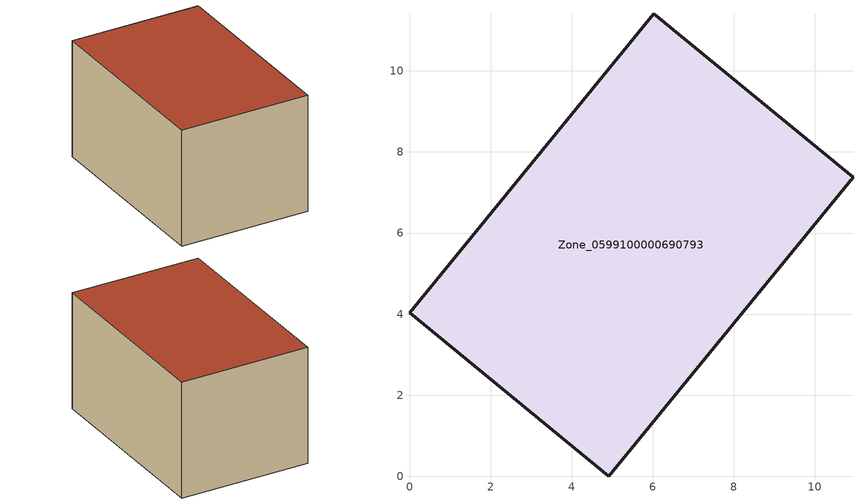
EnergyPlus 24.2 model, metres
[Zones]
Zone_0599100000690793
 floor ground (C_G): 0,4.03 6.02,11.41 10.94,7.38 4.92,0 z0
 wall outside (C_F): 6.02,11.41 0,4.03 4.92,0 10.94,7.38 6.02,11.41 z0:5.76
 roof outside (C_R): 4.92,0 10.94,7.38 6.02,11.41 0,4.03 z5.76
[BUILDING]
Pand.0599100000690793: North Axis=0; Terrain=City; Loads Convergence Tolerance Value=0.04; Temperature Convergence Tolerance Value=0.4; Solar Distribution=FullExterior; Maximum Number of Warmup Days=25; Minimum Number of Warmup Days=1
[Site:Location]
Rotterdam.The.Hague.AP_ZH_NLD Design_Conditions: Latitude=51.96; Longitude=4.45; Time Zone=1; Elevation=-4.5
[SITE:GROUNDTEMPERATURE:BUILDINGSURFACE]
18, 18, 18, 18, 18, 18, 18, 18, 18, 18, 18, 18
[MATERIAL] Thermal Absorptance=0.9; Solar Absorptance=0.7; Visible Absorptance=0.7
Name | Roughness | Thickness | Conductivity | Density | Specific Heat
G.TI.1946-1964 | MediumSmooth | 0.15 | 1 | 540 | 1210
F.TI.1946-1964 | Rough | 0.3 | 0.857143 | 1920 | 840
R.TI.1946-1964 | MediumRough | 0.2 | 0.277778 | 1500 | 1000
[CONSTRUCTION]
C_G: G.TI.1946-1964
C_F: F.TI.1946-1964
C_R: R.TI.1946-1964
[ZONE]
Zone_0599100000690793: Type=1; Multiplier=1; Ceiling Height=Autocalculate; Volume=Autocalculate; Floor Area=autocalculate; Part of Total Floor Area=Yes
[ZONEINFILTRATION:DESIGNFLOWRATE]
Infil_Zone_0599100000690793: Zone or ZoneList or Space or SpaceList=Zone_0599100000690793; Schedule=AlwaysOn; Design Flow Rate Calculation Method=Flow/Area; Flow Rate per Floor Area=0.003; Constant Term Coefficient=1; Temperature Term Coefficient=0; Velocity Term Coefficient=0; Velocity Squared Term Coefficient=0
[HVACTEMPLATE:ZONE:IDEALLOADSAIRSYSTEM]
Zone_0599100000690793: Maximum Heating Supply Air Temperature=50; Minimum Cooling Supply Air Temperature=13; Maximum Heating Supply Air Humidity Ratio=0.0156; Minimum Cooling Supply Air Humidity Ratio=0.0077; Heating Limit=NoLimit; Cooling Limit=NoLimit; Dehumidification Control Type=ConstantSensibleHeatRatio; Cooling Sensible Heat Ratio=0.7; Dehumidification Setpoint=60; Humidification Control Type=None; Humidification Setpoint=30; Outdoor Air Method=None; Outdoor Air Flow Rate per Person=0.00944; Outdoor Air Flow Rate per Zone Floor Area=0; Outdoor Air Flow Rate per Zone=0; Demand Controlled Ventilation Type=None; Outdoor Air Economizer Type=NoEconomizer; Heat Recovery Type=None; Sensible Heat Recovery Effectiveness=0.7; Latent Heat Recovery Effectiveness=0.65
[ZONECONTROL:THERMOSTAT]
ThermostatControl_Zone_0599100000690793: Zone or ZoneList=Zone_0599100000690793; Control Type Schedule=DualSetpointControlType; Control 1=Thermostat_Zone_0599100000690793; Temperature Difference Between Cutout And Setpoint=0
[THERMOSTATSETPOINT:DUALSETPOINT]
Thermostat_Zone_0599100000690793: Heating Setpoint Temperature Schedule=HeatingSetpoint_Zone_0599100000690793; Cooling Setpoint Temperature Schedule=CoolingSetpoint_Zone_0599100000690793
[SCHEDULE:COMPACT]
HeatingSetpoint_Zone_0599100000690793: Through: 12/31, For: AllDays, Until: 24:00, 21
CoolingSetpoint_Zone_0599100000690793: Through: 12/31, For: AllDays, Until: 24:00, 24
DualSetpointControlType: Through: 12/31, For: AllDays, Until: 24:00, 4
AlwaysOn: Through: 12/31, For: AllDays, Until: 24:00, 1
